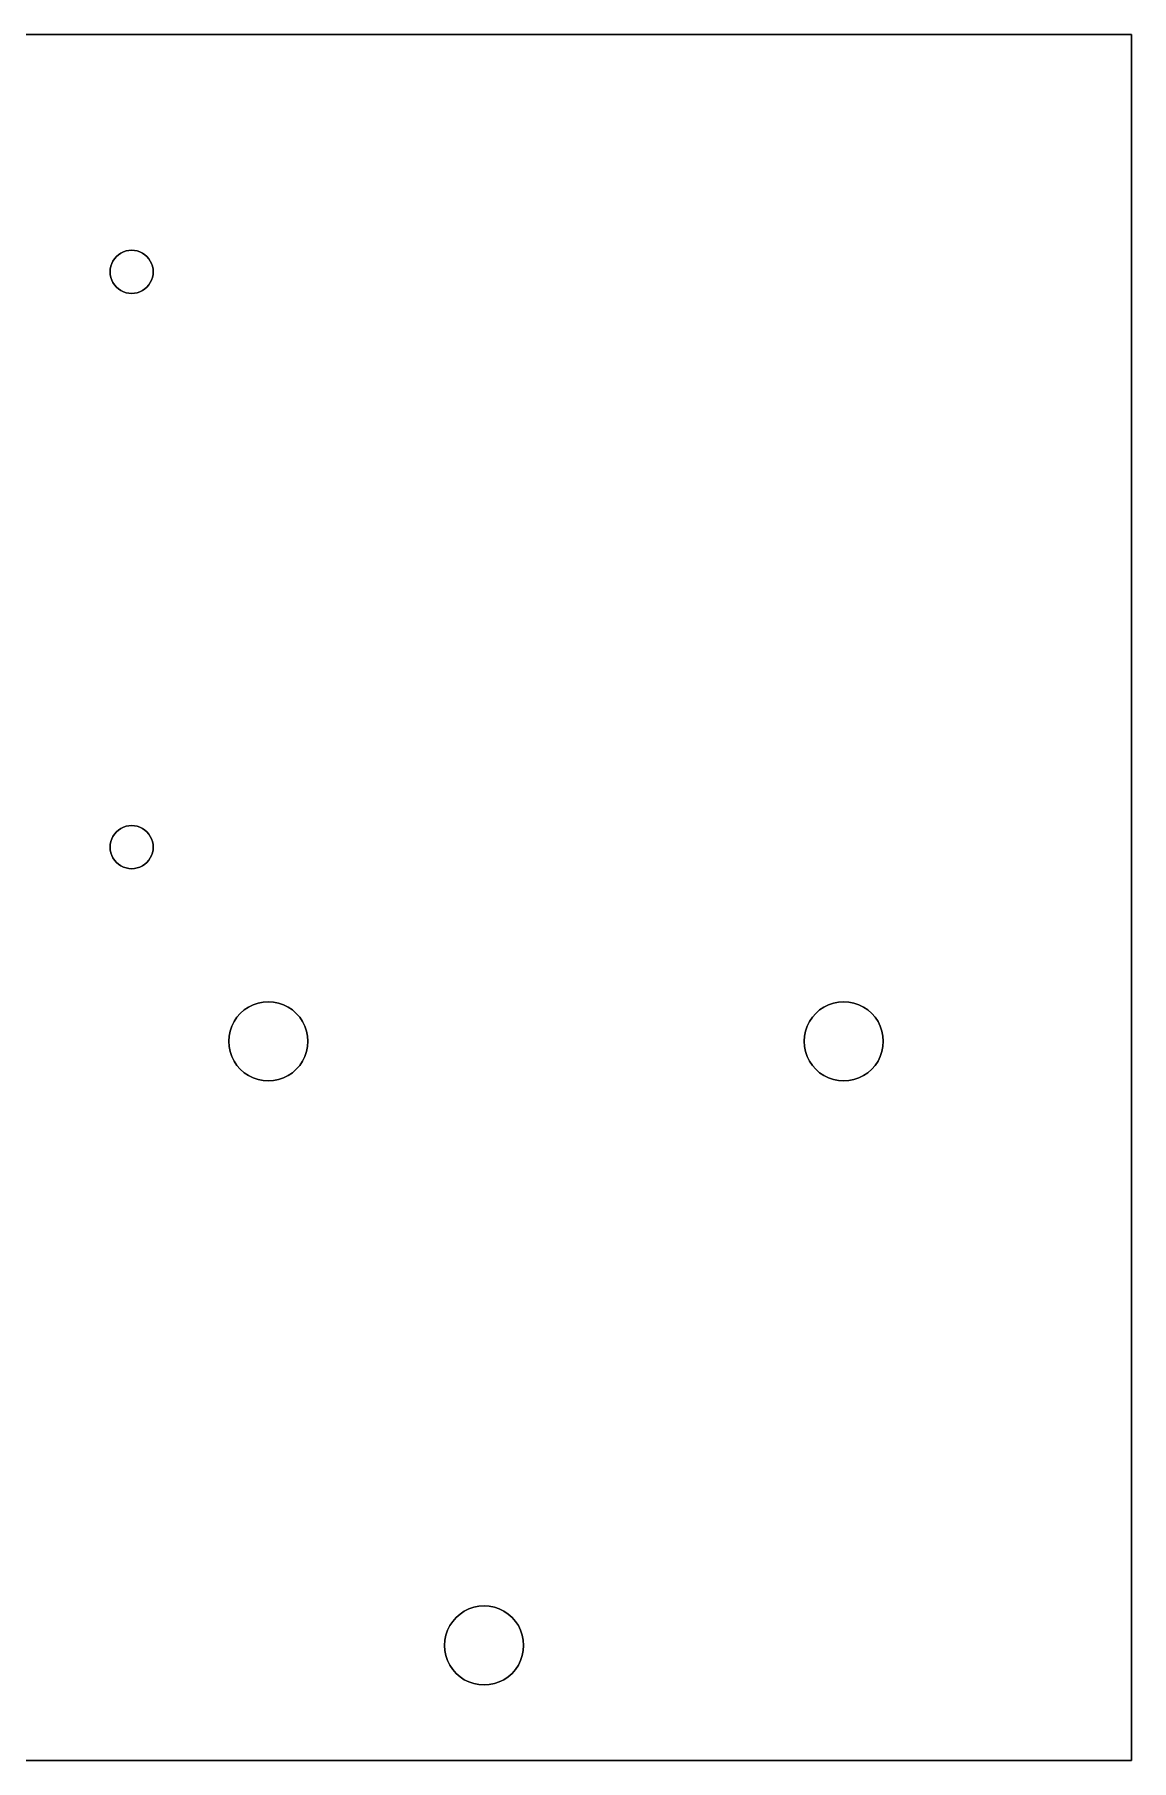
# Model space of a CAD drawing. Header units: millimetres. Extents: x 0 to 305, y 0 to 254.
# Drawn here: x 228.8 to 305, y 134 to 254 of the extents above; entities that cross this region are included whole.
import ezdxf

# ---------------------------------------------------------------- set-up
doc = ezdxf.new("R2010")
doc.units = ezdxf.units.MM
doc.layers.add('BASE_PLATE', color=7, linetype='CONTINUOUS')

msp = doc.modelspace()

# ---------------------------------------------------------------- linework, layer by layer
at = {"layer": 'BASE_PLATE'}
for points in [[(305, 254), (15, 254), (15, 254, 6)], [(305, 254), (15, 254, 6), (305, 254, 6)], [(305, 134), (305, 254), (305, 254, 6)], [(305, 134), (305, 254, 6), (305, 134, 6)], [(234.75, 238.799), (234.926, 238.8858), (234.926, 238.8858, 6)], [(234.75, 238.799), (234.926, 238.8858, 6), (234.75, 238.799, 6)], [(234.926, 238.8858), (235.1118, 238.9489), (235.1118, 238.9489, 6)], [(234.926, 238.8858), (235.1118, 238.9489, 6), (234.926, 238.8858, 6)], [(235.1118, 238.9489), (235.3042, 238.9872), (235.3042, 238.9872, 6)], [(235.1118, 238.9489), (235.3042, 238.9872, 6), (235.1118, 238.9489, 6)], [(235.3042, 238.9872), (235.5, 239), (235.5, 239, 6)], [(235.3042, 238.9872), (235.5, 239, 6), (235.3042, 238.9872, 6)], [(235.5, 239), (235.6958, 238.9872), (235.6958, 238.9872, 6)], [(235.5, 239), (235.6958, 238.9872, 6), (235.5, 239, 6)], [(235.6958, 238.9872), (235.8882, 238.9489), (235.8882, 238.9489, 6)], [(235.6958, 238.9872), (235.8882, 238.9489, 6), (235.6958, 238.9872, 6)], [(235.8882, 238.9489), (236.074, 238.8858), (236.074, 238.8858, 6)], [(235.8882, 238.9489), (236.074, 238.8858, 6), (235.8882, 238.9489, 6)], [(236.074, 238.8858), (236.25, 238.799), (236.25, 238.799, 6)], [(236.074, 238.8858), (236.25, 238.799, 6), (236.074, 238.8858, 6)], [(234, 237.5), (234.0128, 237.6958), (234.0128, 237.6958, 6)], [(234, 237.5), (234.0128, 237.6958, 6), (234, 237.5, 6)], [(234.0128, 237.6958), (234.0511, 237.8882), (234.0511, 237.8882, 6)], [(234.0128, 237.6958), (234.0511, 237.8882, 6), (234.0128, 237.6958, 6)], [(234.0511, 237.8882), (234.1142, 238.074), (234.1142, 238.074, 6)], [(234.0511, 237.8882), (234.1142, 238.074, 6), (234.0511, 237.8882, 6)], [(234.1142, 238.074), (234.201, 238.25), (234.201, 238.25, 6)], [(234.1142, 238.074), (234.201, 238.25, 6), (234.1142, 238.074, 6)], [(234.201, 238.25), (234.31, 238.4131), (234.31, 238.4131, 6)], [(234.201, 238.25), (234.31, 238.4131, 6), (234.201, 238.25, 6)], [(234.31, 238.4131), (234.4393, 238.5607), (234.4393, 238.5607, 6)], [(234.31, 238.4131), (234.4393, 238.5607, 6), (234.31, 238.4131, 6)], [(234.4393, 238.5607), (234.5869, 238.69), (234.5869, 238.69, 6)], [(234.4393, 238.5607), (234.5869, 238.69, 6), (234.4393, 238.5607, 6)], [(234.5869, 238.69), (234.75, 238.799), (234.75, 238.799, 6)], [(234.5869, 238.69), (234.75, 238.799, 6), (234.5869, 238.69, 6)], [(236.25, 238.799), (236.4131, 238.69), (236.4131, 238.69, 6)], [(236.25, 238.799), (236.4131, 238.69, 6), (236.25, 238.799, 6)], [(236.4131, 238.69), (236.5607, 238.5607), (236.5607, 238.5607, 6)], [(236.4131, 238.69), (236.5607, 238.5607, 6), (236.4131, 238.69, 6)], [(236.5607, 238.5607), (236.69, 238.4131), (236.69, 238.4131, 6)], [(236.5607, 238.5607), (236.69, 238.4131, 6), (236.5607, 238.5607, 6)], [(236.69, 238.4131), (236.799, 238.25), (236.799, 238.25, 6)], [(236.69, 238.4131), (236.799, 238.25, 6), (236.69, 238.4131, 6)], [(236.799, 238.25), (236.8858, 238.074), (236.8858, 238.074, 6)], [(236.799, 238.25), (236.8858, 238.074, 6), (236.799, 238.25, 6)], [(236.8858, 238.074), (236.9489, 237.8882), (236.9489, 237.8882, 6)], [(236.8858, 238.074), (236.9489, 237.8882, 6), (236.8858, 238.074, 6)], [(236.9489, 237.8882), (236.9872, 237.6958), (236.9872, 237.6958, 6)], [(236.9489, 237.8882), (236.9872, 237.6958, 6), (236.9489, 237.8882, 6)], [(236.9872, 237.6958), (237, 237.5), (237, 237.5, 6)], [(236.9872, 237.6958), (237, 237.5, 6), (236.9872, 237.6958, 6)], [(234.0128, 237.3042), (234, 237.5), (234, 237.5, 6)], [(234.0128, 237.3042), (234, 237.5, 6), (234.0128, 237.3042, 6)], [(234.0511, 237.1118), (234.0128, 237.3042), (234.0128, 237.3042, 6)], [(234.0511, 237.1118), (234.0128, 237.3042, 6), (234.0511, 237.1118, 6)], [(234.1142, 236.926), (234.0511, 237.1118), (234.0511, 237.1118, 6)], [(234.1142, 236.926), (234.0511, 237.1118, 6), (234.1142, 236.926, 6)], [(234.201, 236.75), (234.1142, 236.926), (234.1142, 236.926, 6)], [(234.201, 236.75), (234.1142, 236.926, 6), (234.201, 236.75, 6)], [(234.31, 236.5869), (234.201, 236.75), (234.201, 236.75, 6)], [(234.31, 236.5869), (234.201, 236.75, 6), (234.31, 236.5869, 6)], [(234.4393, 236.4393), (234.31, 236.5869), (234.31, 236.5869, 6)], [(234.4393, 236.4393), (234.31, 236.5869, 6), (234.4393, 236.4393, 6)], [(234.5869, 236.31), (234.4393, 236.4393), (234.4393, 236.4393, 6)], [(234.5869, 236.31), (234.4393, 236.4393, 6), (234.5869, 236.31, 6)], [(236.5607, 236.4393), (236.4131, 236.31), (236.4131, 236.31, 6)], [(236.5607, 236.4393), (236.4131, 236.31, 6), (236.5607, 236.4393, 6)], [(236.69, 236.5869), (236.5607, 236.4393), (236.5607, 236.4393, 6)], [(236.69, 236.5869), (236.5607, 236.4393, 6), (236.69, 236.5869, 6)], [(236.799, 236.75), (236.69, 236.5869), (236.69, 236.5869, 6)], [(236.799, 236.75), (236.69, 236.5869, 6), (236.799, 236.75, 6)], [(236.8858, 236.926), (236.799, 236.75), (236.799, 236.75, 6)], [(236.8858, 236.926), (236.799, 236.75, 6), (236.8858, 236.926, 6)], [(236.9489, 237.1118), (236.8858, 236.926), (236.8858, 236.926, 6)], [(236.9489, 237.1118), (236.8858, 236.926, 6), (236.9489, 237.1118, 6)], [(236.9872, 237.3042), (236.9489, 237.1118), (236.9489, 237.1118, 6)], [(236.9872, 237.3042), (236.9489, 237.1118, 6), (236.9872, 237.3042, 6)], [(237, 237.5), (236.9872, 237.3042), (236.9872, 237.3042, 6)], [(237, 237.5), (236.9872, 237.3042, 6), (237, 237.5, 6)], [(234.75, 236.201), (234.5869, 236.31), (234.5869, 236.31, 6)], [(234.75, 236.201), (234.5869, 236.31, 6), (234.75, 236.201, 6)], [(234.926, 236.1142), (234.75, 236.201), (234.75, 236.201, 6)], [(234.926, 236.1142), (234.75, 236.201, 6), (234.926, 236.1142, 6)], [(235.1118, 236.0511), (234.926, 236.1142), (234.926, 236.1142, 6)], [(235.1118, 236.0511), (234.926, 236.1142, 6), (235.1118, 236.0511, 6)], [(235.3042, 236.0128), (235.1118, 236.0511), (235.1118, 236.0511, 6)], [(235.3042, 236.0128), (235.1118, 236.0511, 6), (235.3042, 236.0128, 6)], [(235.5, 236), (235.3042, 236.0128), (235.3042, 236.0128, 6)], [(235.5, 236), (235.3042, 236.0128, 6), (235.5, 236, 6)], [(235.6958, 236.0128), (235.5, 236), (235.5, 236, 6)], [(235.6958, 236.0128), (235.5, 236, 6), (235.6958, 236.0128, 6)], [(235.8882, 236.0511), (235.6958, 236.0128), (235.6958, 236.0128, 6)], [(235.8882, 236.0511), (235.6958, 236.0128, 6), (235.8882, 236.0511, 6)], [(236.074, 236.1142), (235.8882, 236.0511), (235.8882, 236.0511, 6)], [(236.074, 236.1142), (235.8882, 236.0511, 6), (236.074, 236.1142, 6)], [(236.25, 236.201), (236.074, 236.1142), (236.074, 236.1142, 6)], [(236.25, 236.201), (236.074, 236.1142, 6), (236.25, 236.201, 6)], [(236.4131, 236.31), (236.25, 236.201), (236.25, 236.201, 6)], [(236.4131, 236.31), (236.25, 236.201, 6), (236.4131, 236.31, 6)], [(234.0511, 197.8882), (234.1142, 198.074), (234.1142, 198.074, 6)], [(234.0511, 197.8882), (234.1142, 198.074, 6), (234.0511, 197.8882, 6)], [(234.1142, 198.074), (234.201, 198.25), (234.201, 198.25, 6)], [(234.1142, 198.074), (234.201, 198.25, 6), (234.1142, 198.074, 6)], [(234.201, 198.25), (234.31, 198.4131), (234.31, 198.4131, 6)], [(234.201, 198.25), (234.31, 198.4131, 6), (234.201, 198.25, 6)], [(234.31, 198.4131), (234.4393, 198.5607), (234.4393, 198.5607, 6)], [(234.31, 198.4131), (234.4393, 198.5607, 6), (234.31, 198.4131, 6)], [(234.4393, 198.5607), (234.5869, 198.69), (234.5869, 198.69, 6)], [(234.4393, 198.5607), (234.5869, 198.69, 6), (234.4393, 198.5607, 6)], [(234.5869, 198.69), (234.75, 198.799), (234.75, 198.799, 6)], [(234.5869, 198.69), (234.75, 198.799, 6), (234.5869, 198.69, 6)], [(234.75, 198.799), (234.926, 198.8858), (234.926, 198.8858, 6)], [(234.75, 198.799), (234.926, 198.8858, 6), (234.75, 198.799, 6)], [(234.926, 198.8858), (235.1118, 198.9489), (235.1118, 198.9489, 6)], [(234.926, 198.8858), (235.1118, 198.9489, 6), (234.926, 198.8858, 6)], [(235.1118, 198.9489), (235.3042, 198.9872), (235.3042, 198.9872, 6)], [(235.1118, 198.9489), (235.3042, 198.9872, 6), (235.1118, 198.9489, 6)], [(235.3042, 198.9872), (235.5, 199), (235.5, 199, 6)], [(235.3042, 198.9872), (235.5, 199, 6), (235.3042, 198.9872, 6)], [(235.5, 199), (235.6958, 198.9872), (235.6958, 198.9872, 6)], [(235.5, 199), (235.6958, 198.9872, 6), (235.5, 199, 6)], [(235.6958, 198.9872), (235.8882, 198.9489), (235.8882, 198.9489, 6)], [(235.6958, 198.9872), (235.8882, 198.9489, 6), (235.6958, 198.9872, 6)], [(235.8882, 198.9489), (236.074, 198.8858), (236.074, 198.8858, 6)], [(235.8882, 198.9489), (236.074, 198.8858, 6), (235.8882, 198.9489, 6)], [(236.074, 198.8858), (236.25, 198.799), (236.25, 198.799, 6)], [(236.074, 198.8858), (236.25, 198.799, 6), (236.074, 198.8858, 6)], [(236.25, 198.799), (236.4131, 198.69), (236.4131, 198.69, 6)], [(236.25, 198.799), (236.4131, 198.69, 6), (236.25, 198.799, 6)], [(236.4131, 198.69), (236.5607, 198.5607), (236.5607, 198.5607, 6)], [(236.4131, 198.69), (236.5607, 198.5607, 6), (236.4131, 198.69, 6)], [(236.5607, 198.5607), (236.69, 198.4131), (236.69, 198.4131, 6)], [(236.5607, 198.5607), (236.69, 198.4131, 6), (236.5607, 198.5607, 6)], [(236.69, 198.4131), (236.799, 198.25), (236.799, 198.25, 6)], [(236.69, 198.4131), (236.799, 198.25, 6), (236.69, 198.4131, 6)], [(236.799, 198.25), (236.8858, 198.074), (236.8858, 198.074, 6)], [(236.799, 198.25), (236.8858, 198.074, 6), (236.799, 198.25, 6)], [(236.8858, 198.074), (236.9489, 197.8882), (236.9489, 197.8882, 6)], [(236.8858, 198.074), (236.9489, 197.8882, 6), (236.8858, 198.074, 6)], [(234, 197.5), (234.0128, 197.6958), (234.0128, 197.6958, 6)], [(234, 197.5), (234.0128, 197.6958, 6), (234, 197.5, 6)], [(234.0128, 197.3042), (234, 197.5), (234, 197.5, 6)], [(234.0128, 197.3042), (234, 197.5, 6), (234.0128, 197.3042, 6)], [(234.0128, 197.6958), (234.0511, 197.8882), (234.0511, 197.8882, 6)], [(234.0128, 197.6958), (234.0511, 197.8882, 6), (234.0128, 197.6958, 6)], [(234.0511, 197.1118), (234.0128, 197.3042), (234.0128, 197.3042, 6)], [(234.0511, 197.1118), (234.0128, 197.3042, 6), (234.0511, 197.1118, 6)], [(234.1142, 196.926), (234.0511, 197.1118), (234.0511, 197.1118, 6)], [(234.1142, 196.926), (234.0511, 197.1118, 6), (234.1142, 196.926, 6)], [(234.201, 196.75), (234.1142, 196.926), (234.1142, 196.926, 6)], [(234.201, 196.75), (234.1142, 196.926, 6), (234.201, 196.75, 6)], [(236.8858, 196.926), (236.799, 196.75), (236.799, 196.75, 6)], [(236.8858, 196.926), (236.799, 196.75, 6), (236.8858, 196.926, 6)], [(236.9489, 197.1118), (236.8858, 196.926), (236.8858, 196.926, 6)], [(236.9489, 197.1118), (236.8858, 196.926, 6), (236.9489, 197.1118, 6)], [(236.9489, 197.8882), (236.9872, 197.6958), (236.9872, 197.6958, 6)], [(236.9489, 197.8882), (236.9872, 197.6958, 6), (236.9489, 197.8882, 6)], [(236.9872, 197.3042), (236.9489, 197.1118), (236.9489, 197.1118, 6)], [(236.9872, 197.3042), (236.9489, 197.1118, 6), (236.9872, 197.3042, 6)], [(236.9872, 197.6958), (237, 197.5), (237, 197.5, 6)], [(236.9872, 197.6958), (237, 197.5, 6), (236.9872, 197.6958, 6)], [(237, 197.5), (236.9872, 197.3042), (236.9872, 197.3042, 6)], [(237, 197.5), (236.9872, 197.3042, 6), (237, 197.5, 6)], [(234.31, 196.5869), (234.201, 196.75), (234.201, 196.75, 6)], [(234.31, 196.5869), (234.201, 196.75, 6), (234.31, 196.5869, 6)], [(234.4393, 196.4393), (234.31, 196.5869), (234.31, 196.5869, 6)], [(234.4393, 196.4393), (234.31, 196.5869, 6), (234.4393, 196.4393, 6)], [(234.5869, 196.31), (234.4393, 196.4393), (234.4393, 196.4393, 6)], [(234.5869, 196.31), (234.4393, 196.4393, 6), (234.5869, 196.31, 6)], [(234.75, 196.201), (234.5869, 196.31), (234.5869, 196.31, 6)], [(234.75, 196.201), (234.5869, 196.31, 6), (234.75, 196.201, 6)], [(234.926, 196.1142), (234.75, 196.201), (234.75, 196.201, 6)], [(234.926, 196.1142), (234.75, 196.201, 6), (234.926, 196.1142, 6)], [(235.1118, 196.0511), (234.926, 196.1142), (234.926, 196.1142, 6)], [(235.1118, 196.0511), (234.926, 196.1142, 6), (235.1118, 196.0511, 6)], [(235.3042, 196.0128), (235.1118, 196.0511), (235.1118, 196.0511, 6)], [(235.3042, 196.0128), (235.1118, 196.0511, 6), (235.3042, 196.0128, 6)], [(235.5, 196), (235.3042, 196.0128), (235.3042, 196.0128, 6)], [(235.5, 196), (235.3042, 196.0128, 6), (235.5, 196, 6)], [(235.6958, 196.0128), (235.5, 196), (235.5, 196, 6)], [(235.6958, 196.0128), (235.5, 196, 6), (235.6958, 196.0128, 6)], [(235.8882, 196.0511), (235.6958, 196.0128), (235.6958, 196.0128, 6)], [(235.8882, 196.0511), (235.6958, 196.0128, 6), (235.8882, 196.0511, 6)], [(236.074, 196.1142), (235.8882, 196.0511), (235.8882, 196.0511, 6)], [(236.074, 196.1142), (235.8882, 196.0511, 6), (236.074, 196.1142, 6)], [(236.25, 196.201), (236.074, 196.1142), (236.074, 196.1142, 6)], [(236.25, 196.201), (236.074, 196.1142, 6), (236.25, 196.201, 6)], [(236.4131, 196.31), (236.25, 196.201), (236.25, 196.201, 6)], [(236.4131, 196.31), (236.25, 196.201, 6), (236.4131, 196.31, 6)], [(236.5607, 196.4393), (236.4131, 196.31), (236.4131, 196.31, 6)], [(236.5607, 196.4393), (236.4131, 196.31, 6), (236.5607, 196.4393, 6)], [(236.69, 196.5869), (236.5607, 196.4393), (236.5607, 196.4393, 6)], [(236.69, 196.5869), (236.5607, 196.4393, 6), (236.69, 196.5869, 6)], [(236.799, 196.75), (236.69, 196.5869), (236.69, 196.5869, 6)], [(236.799, 196.75), (236.69, 196.5869, 6), (236.799, 196.75, 6)], [(243.0555, 185.9445), (243.3259, 186.1817), (243.3259, 186.1817, 6)], [(243.0555, 185.9445), (243.3259, 186.1817, 6), (243.0555, 185.9445, 6)], [(243.3259, 186.1817), (243.625, 186.3816), (243.625, 186.3816, 6)], [(243.3259, 186.1817), (243.625, 186.3816, 6), (243.3259, 186.1817, 6)], [(243.625, 186.3816), (243.9476, 186.5407), (243.9476, 186.5407, 6)], [(243.625, 186.3816), (243.9476, 186.5407, 6), (243.625, 186.3816, 6)], [(243.9476, 186.5407), (244.2883, 186.6563), (244.2883, 186.6563, 6)], [(243.9476, 186.5407), (244.2883, 186.6563, 6), (243.9476, 186.5407, 6)], [(244.2883, 186.6563), (244.6411, 186.7265), (244.6411, 186.7265, 6)], [(244.2883, 186.6563), (244.6411, 186.7265, 6), (244.2883, 186.6563, 6)], [(244.6411, 186.7265), (245, 186.75), (245, 186.75, 6)], [(244.6411, 186.7265), (245, 186.75, 6), (244.6411, 186.7265, 6)], [(245, 186.75), (245.3589, 186.7265), (245.3589, 186.7265, 6)], [(245, 186.75), (245.3589, 186.7265, 6), (245, 186.75, 6)], [(245.3589, 186.7265), (245.7117, 186.6563), (245.7117, 186.6563, 6)], [(245.3589, 186.7265), (245.7117, 186.6563, 6), (245.3589, 186.7265, 6)], [(245.7117, 186.6563), (246.0524, 186.5407), (246.0524, 186.5407, 6)], [(245.7117, 186.6563), (246.0524, 186.5407, 6), (245.7117, 186.6563, 6)], [(246.0524, 186.5407), (246.375, 186.3816), (246.375, 186.3816, 6)], [(246.0524, 186.5407), (246.375, 186.3816, 6), (246.0524, 186.5407, 6)], [(246.375, 186.3816), (246.6741, 186.1817), (246.6741, 186.1817, 6)], [(246.375, 186.3816), (246.6741, 186.1817, 6), (246.375, 186.3816, 6)], [(246.6741, 186.1817), (246.9445, 185.9445), (246.9445, 185.9445, 6)], [(246.6741, 186.1817), (246.9445, 185.9445, 6), (246.6741, 186.1817, 6)], [(283.0555, 185.9445), (283.3259, 186.1817), (283.3259, 186.1817, 6)], [(283.0555, 185.9445), (283.3259, 186.1817, 6), (283.0555, 185.9445, 6)], [(283.3259, 186.1817), (283.625, 186.3816), (283.625, 186.3816, 6)], [(283.3259, 186.1817), (283.625, 186.3816, 6), (283.3259, 186.1817, 6)], [(283.625, 186.3816), (283.9476, 186.5407), (283.9476, 186.5407, 6)], [(283.625, 186.3816), (283.9476, 186.5407, 6), (283.625, 186.3816, 6)], [(283.9476, 186.5407), (284.2882, 186.6563), (284.2882, 186.6563, 6)], [(283.9476, 186.5407), (284.2882, 186.6563, 6), (283.9476, 186.5407, 6)], [(284.2882, 186.6563), (284.6411, 186.7265), (284.6411, 186.7265, 6)], [(284.2882, 186.6563), (284.6411, 186.7265, 6), (284.2882, 186.6563, 6)], [(284.6411, 186.7265), (285, 186.75), (285, 186.75, 6)], [(284.6411, 186.7265), (285, 186.75, 6), (284.6411, 186.7265, 6)], [(285, 186.75), (285.3589, 186.7265), (285.3589, 186.7265, 6)], [(285, 186.75), (285.3589, 186.7265, 6), (285, 186.75, 6)], [(285.3589, 186.7265), (285.7118, 186.6563), (285.7118, 186.6563, 6)], [(285.3589, 186.7265), (285.7118, 186.6563, 6), (285.3589, 186.7265, 6)], [(285.7118, 186.6563), (286.0524, 186.5407), (286.0524, 186.5407, 6)], [(285.7118, 186.6563), (286.0524, 186.5407, 6), (285.7118, 186.6563, 6)], [(286.0524, 186.5407), (286.375, 186.3816), (286.375, 186.3816, 6)], [(286.0524, 186.5407), (286.375, 186.3816, 6), (286.0524, 186.5407, 6)], [(286.375, 186.3816), (286.6741, 186.1817), (286.6741, 186.1817, 6)], [(286.375, 186.3816), (286.6741, 186.1817, 6), (286.375, 186.3816, 6)], [(286.6741, 186.1817), (286.9445, 185.9445), (286.9445, 185.9445, 6)], [(286.6741, 186.1817), (286.9445, 185.9445, 6), (286.6741, 186.1817, 6)], [(242.3437, 184.7117), (242.4593, 185.0524), (242.4593, 185.0524, 6)], [(242.3437, 184.7117), (242.4593, 185.0524, 6), (242.3437, 184.7117, 6)], [(242.4593, 185.0524), (242.6184, 185.375), (242.6184, 185.375, 6)], [(242.4593, 185.0524), (242.6184, 185.375, 6), (242.4593, 185.0524, 6)], [(242.6184, 185.375), (242.8183, 185.6741), (242.8183, 185.6741, 6)], [(242.6184, 185.375), (242.8183, 185.6741, 6), (242.6184, 185.375, 6)], [(242.8183, 185.6741), (243.0555, 185.9445), (243.0555, 185.9445, 6)], [(242.8183, 185.6741), (243.0555, 185.9445, 6), (242.8183, 185.6741, 6)], [(246.9445, 185.9445), (247.1817, 185.6741), (247.1817, 185.6741, 6)], [(246.9445, 185.9445), (247.1817, 185.6741, 6), (246.9445, 185.9445, 6)], [(247.1817, 185.6741), (247.3816, 185.375), (247.3816, 185.375, 6)], [(247.1817, 185.6741), (247.3816, 185.375, 6), (247.1817, 185.6741, 6)], [(247.3816, 185.375), (247.5407, 185.0524), (247.5407, 185.0524, 6)], [(247.3816, 185.375), (247.5407, 185.0524, 6), (247.3816, 185.375, 6)], [(247.5407, 185.0524), (247.6563, 184.7117), (247.6563, 184.7117, 6)], [(247.5407, 185.0524), (247.6563, 184.7117, 6), (247.5407, 185.0524, 6)], [(282.3437, 184.7117), (282.4593, 185.0524), (282.4593, 185.0524, 6)], [(282.3437, 184.7117), (282.4593, 185.0524, 6), (282.3437, 184.7117, 6)], [(282.4593, 185.0524), (282.6184, 185.375), (282.6184, 185.375, 6)], [(282.4593, 185.0524), (282.6184, 185.375, 6), (282.4593, 185.0524, 6)], [(282.6184, 185.375), (282.8183, 185.6741), (282.8183, 185.6741, 6)], [(282.6184, 185.375), (282.8183, 185.6741, 6), (282.6184, 185.375, 6)], [(282.8183, 185.6741), (283.0555, 185.9445), (283.0555, 185.9445, 6)], [(282.8183, 185.6741), (283.0555, 185.9445, 6), (282.8183, 185.6741, 6)], [(286.9445, 185.9445), (287.1817, 185.6741), (287.1817, 185.6741, 6)], [(286.9445, 185.9445), (287.1817, 185.6741, 6), (286.9445, 185.9445, 6)], [(287.1817, 185.6741), (287.3816, 185.375), (287.3816, 185.375, 6)], [(287.1817, 185.6741), (287.3816, 185.375, 6), (287.1817, 185.6741, 6)], [(287.3816, 185.375), (287.5407, 185.0524), (287.5407, 185.0524, 6)], [(287.3816, 185.375), (287.5407, 185.0524, 6), (287.3816, 185.375, 6)], [(287.5407, 185.0524), (287.6563, 184.7117), (287.6563, 184.7117, 6)], [(287.5407, 185.0524), (287.6563, 184.7117, 6), (287.5407, 185.0524, 6)], [(242.25, 184), (242.2735, 184.3589), (242.2735, 184.3589, 6)], [(242.25, 184), (242.2735, 184.3589, 6), (242.25, 184, 6)], [(242.2735, 183.6411), (242.25, 184), (242.25, 184, 6)], [(242.2735, 183.6411), (242.25, 184, 6), (242.2735, 183.6411, 6)], [(242.2735, 184.3589), (242.3437, 184.7117), (242.3437, 184.7117, 6)], [(242.2735, 184.3589), (242.3437, 184.7117, 6), (242.2735, 184.3589, 6)], [(242.3437, 183.2883), (242.2735, 183.6411), (242.2735, 183.6411, 6)], [(242.3437, 183.2883), (242.2735, 183.6411, 6), (242.3437, 183.2883, 6)], [(247.6563, 184.7117), (247.7265, 184.3589), (247.7265, 184.3589, 6)], [(247.6563, 184.7117), (247.7265, 184.3589, 6), (247.6563, 184.7117, 6)], [(247.7265, 183.6411), (247.6563, 183.2883), (247.6563, 183.2883, 6)], [(247.7265, 183.6411), (247.6563, 183.2883, 6), (247.7265, 183.6411, 6)], [(247.7265, 184.3589), (247.75, 184), (247.75, 184, 6)], [(247.7265, 184.3589), (247.75, 184, 6), (247.7265, 184.3589, 6)], [(247.75, 184), (247.7265, 183.6411), (247.7265, 183.6411, 6)], [(247.75, 184), (247.7265, 183.6411, 6), (247.75, 184, 6)], [(282.25, 184), (282.2735, 184.3589), (282.2735, 184.3589, 6)], [(282.25, 184), (282.2735, 184.3589, 6), (282.25, 184, 6)], [(282.2735, 183.6411), (282.25, 184), (282.25, 184, 6)], [(282.2735, 183.6411), (282.25, 184, 6), (282.2735, 183.6411, 6)], [(282.2735, 184.3589), (282.3437, 184.7117), (282.3437, 184.7117, 6)], [(282.2735, 184.3589), (282.3437, 184.7117, 6), (282.2735, 184.3589, 6)], [(282.3437, 183.2883), (282.2735, 183.6411), (282.2735, 183.6411, 6)], [(282.3437, 183.2883), (282.2735, 183.6411, 6), (282.3437, 183.2883, 6)], [(287.6563, 184.7117), (287.7265, 184.3589), (287.7265, 184.3589, 6)], [(287.6563, 184.7117), (287.7265, 184.3589, 6), (287.6563, 184.7117, 6)], [(287.7265, 183.6411), (287.6563, 183.2883), (287.6563, 183.2883, 6)], [(287.7265, 183.6411), (287.6563, 183.2883, 6), (287.7265, 183.6411, 6)], [(287.7265, 184.3589), (287.75, 184), (287.75, 184, 6)], [(287.7265, 184.3589), (287.75, 184, 6), (287.7265, 184.3589, 6)], [(287.75, 184), (287.7265, 183.6411), (287.7265, 183.6411, 6)], [(287.75, 184), (287.7265, 183.6411, 6), (287.75, 184, 6)], [(242.4593, 182.9476), (242.3437, 183.2883), (242.3437, 183.2883, 6)], [(242.4593, 182.9476), (242.3437, 183.2883, 6), (242.4593, 182.9476, 6)], [(242.6184, 182.625), (242.4593, 182.9476), (242.4593, 182.9476, 6)], [(242.6184, 182.625), (242.4593, 182.9476, 6), (242.6184, 182.625, 6)], [(242.8183, 182.3259), (242.6184, 182.625), (242.6184, 182.625, 6)], [(242.8183, 182.3259), (242.6184, 182.625, 6), (242.8183, 182.3259, 6)], [(247.3816, 182.625), (247.1817, 182.3259), (247.1817, 182.3259, 6)], [(247.3816, 182.625), (247.1817, 182.3259, 6), (247.3816, 182.625, 6)], [(247.5407, 182.9476), (247.3816, 182.625), (247.3816, 182.625, 6)], [(247.5407, 182.9476), (247.3816, 182.625, 6), (247.5407, 182.9476, 6)], [(247.6563, 183.2883), (247.5407, 182.9476), (247.5407, 182.9476, 6)], [(247.6563, 183.2883), (247.5407, 182.9476, 6), (247.6563, 183.2883, 6)], [(282.4593, 182.9476), (282.3437, 183.2883), (282.3437, 183.2883, 6)], [(282.4593, 182.9476), (282.3437, 183.2883, 6), (282.4593, 182.9476, 6)], [(282.6184, 182.625), (282.4593, 182.9476), (282.4593, 182.9476, 6)], [(282.6184, 182.625), (282.4593, 182.9476, 6), (282.6184, 182.625, 6)], [(282.8183, 182.3259), (282.6184, 182.625), (282.6184, 182.625, 6)], [(282.8183, 182.3259), (282.6184, 182.625, 6), (282.8183, 182.3259, 6)], [(287.3816, 182.625), (287.1817, 182.3259), (287.1817, 182.3259, 6)], [(287.3816, 182.625), (287.1817, 182.3259, 6), (287.3816, 182.625, 6)], [(287.5407, 182.9476), (287.3816, 182.625), (287.3816, 182.625, 6)], [(287.5407, 182.9476), (287.3816, 182.625, 6), (287.5407, 182.9476, 6)], [(287.6563, 183.2883), (287.5407, 182.9476), (287.5407, 182.9476, 6)], [(287.6563, 183.2883), (287.5407, 182.9476, 6), (287.6563, 183.2883, 6)], [(243.0555, 182.0555), (242.8183, 182.3259), (242.8183, 182.3259, 6)], [(243.0555, 182.0555), (242.8183, 182.3259, 6), (243.0555, 182.0555, 6)], [(243.3259, 181.8183), (243.0555, 182.0555), (243.0555, 182.0555, 6)], [(243.3259, 181.8183), (243.0555, 182.0555, 6), (243.3259, 181.8183, 6)], [(243.625, 181.6184), (243.3259, 181.8183), (243.3259, 181.8183, 6)], [(243.625, 181.6184), (243.3259, 181.8183, 6), (243.625, 181.6184, 6)], [(243.9476, 181.4593), (243.625, 181.6184), (243.625, 181.6184, 6)], [(243.9476, 181.4593), (243.625, 181.6184, 6), (243.9476, 181.4593, 6)], [(244.2883, 181.3437), (243.9476, 181.4593), (243.9476, 181.4593, 6)], [(244.2883, 181.3437), (243.9476, 181.4593, 6), (244.2883, 181.3437, 6)], [(244.6411, 181.2735), (244.2883, 181.3437), (244.2883, 181.3437, 6)], [(244.6411, 181.2735), (244.2883, 181.3437, 6), (244.6411, 181.2735, 6)], [(245, 181.25), (244.6411, 181.2735), (244.6411, 181.2735, 6)], [(245, 181.25), (244.6411, 181.2735, 6), (245, 181.25, 6)], [(245.3589, 181.2735), (245, 181.25), (245, 181.25, 6)], [(245.3589, 181.2735), (245, 181.25, 6), (245.3589, 181.2735, 6)], [(245.7117, 181.3437), (245.3589, 181.2735), (245.3589, 181.2735, 6)], [(245.7117, 181.3437), (245.3589, 181.2735, 6), (245.7117, 181.3437, 6)], [(246.0524, 181.4593), (245.7117, 181.3437), (245.7117, 181.3437, 6)], [(246.0524, 181.4593), (245.7117, 181.3437, 6), (246.0524, 181.4593, 6)], [(246.375, 181.6184), (246.0524, 181.4593), (246.0524, 181.4593, 6)], [(246.375, 181.6184), (246.0524, 181.4593, 6), (246.375, 181.6184, 6)], [(246.6741, 181.8183), (246.375, 181.6184), (246.375, 181.6184, 6)], [(246.6741, 181.8183), (246.375, 181.6184, 6), (246.6741, 181.8183, 6)], [(246.9445, 182.0555), (246.6741, 181.8183), (246.6741, 181.8183, 6)], [(246.9445, 182.0555), (246.6741, 181.8183, 6), (246.9445, 182.0555, 6)], [(247.1817, 182.3259), (246.9445, 182.0555), (246.9445, 182.0555, 6)], [(247.1817, 182.3259), (246.9445, 182.0555, 6), (247.1817, 182.3259, 6)], [(283.0555, 182.0555), (282.8183, 182.3259), (282.8183, 182.3259, 6)], [(283.0555, 182.0555), (282.8183, 182.3259, 6), (283.0555, 182.0555, 6)], [(283.3259, 181.8183), (283.0555, 182.0555), (283.0555, 182.0555, 6)], [(283.3259, 181.8183), (283.0555, 182.0555, 6), (283.3259, 181.8183, 6)], [(283.625, 181.6184), (283.3259, 181.8183), (283.3259, 181.8183, 6)], [(283.625, 181.6184), (283.3259, 181.8183, 6), (283.625, 181.6184, 6)], [(283.9476, 181.4593), (283.625, 181.6184), (283.625, 181.6184, 6)], [(283.9476, 181.4593), (283.625, 181.6184, 6), (283.9476, 181.4593, 6)], [(284.2882, 181.3437), (283.9476, 181.4593), (283.9476, 181.4593, 6)], [(284.2882, 181.3437), (283.9476, 181.4593, 6), (284.2882, 181.3437, 6)], [(284.6411, 181.2735), (284.2882, 181.3437), (284.2882, 181.3437, 6)], [(284.6411, 181.2735), (284.2882, 181.3437, 6), (284.6411, 181.2735, 6)], [(285, 181.25), (284.6411, 181.2735), (284.6411, 181.2735, 6)], [(285, 181.25), (284.6411, 181.2735, 6), (285, 181.25, 6)], [(285.3589, 181.2735), (285, 181.25), (285, 181.25, 6)], [(285.3589, 181.2735), (285, 181.25, 6), (285.3589, 181.2735, 6)], [(285.7118, 181.3437), (285.3589, 181.2735), (285.3589, 181.2735, 6)], [(285.7118, 181.3437), (285.3589, 181.2735, 6), (285.7118, 181.3437, 6)], [(286.0524, 181.4593), (285.7118, 181.3437), (285.7118, 181.3437, 6)], [(286.0524, 181.4593), (285.7118, 181.3437, 6), (286.0524, 181.4593, 6)], [(286.375, 181.6184), (286.0524, 181.4593), (286.0524, 181.4593, 6)], [(286.375, 181.6184), (286.0524, 181.4593, 6), (286.375, 181.6184, 6)], [(286.6741, 181.8183), (286.375, 181.6184), (286.375, 181.6184, 6)], [(286.6741, 181.8183), (286.375, 181.6184, 6), (286.6741, 181.8183, 6)], [(286.9445, 182.0555), (286.6741, 181.8183), (286.6741, 181.8183, 6)], [(286.9445, 182.0555), (286.6741, 181.8183, 6), (286.9445, 182.0555, 6)], [(287.1817, 182.3259), (286.9445, 182.0555), (286.9445, 182.0555, 6)], [(287.1817, 182.3259), (286.9445, 182.0555, 6), (287.1817, 182.3259, 6)], [(258.0555, 143.9445), (258.3259, 144.1817), (258.3259, 144.1817, 6)], [(258.0555, 143.9445), (258.3259, 144.1817, 6), (258.0555, 143.9445, 6)], [(258.3259, 144.1817), (258.625, 144.3816), (258.625, 144.3816, 6)], [(258.3259, 144.1817), (258.625, 144.3816, 6), (258.3259, 144.1817, 6)], [(258.625, 144.3816), (258.9476, 144.5407), (258.9476, 144.5407, 6)], [(258.625, 144.3816), (258.9476, 144.5407, 6), (258.625, 144.3816, 6)], [(258.9476, 144.5407), (259.2882, 144.6563), (259.2882, 144.6563, 6)], [(258.9476, 144.5407), (259.2882, 144.6563, 6), (258.9476, 144.5407, 6)], [(259.2882, 144.6563), (259.6411, 144.7265), (259.6411, 144.7265, 6)], [(259.2882, 144.6563), (259.6411, 144.7265, 6), (259.2882, 144.6563, 6)], [(259.6411, 144.7265), (260, 144.75), (260, 144.75, 6)], [(259.6411, 144.7265), (260, 144.75, 6), (259.6411, 144.7265, 6)], [(260, 144.75), (260.3589, 144.7265), (260.3589, 144.7265, 6)], [(260, 144.75), (260.3589, 144.7265, 6), (260, 144.75, 6)], [(260.3589, 144.7265), (260.7118, 144.6563), (260.7118, 144.6563, 6)], [(260.3589, 144.7265), (260.7118, 144.6563, 6), (260.3589, 144.7265, 6)], [(260.7118, 144.6563), (261.0524, 144.5407), (261.0524, 144.5407, 6)], [(260.7118, 144.6563), (261.0524, 144.5407, 6), (260.7118, 144.6563, 6)], [(261.0524, 144.5407), (261.375, 144.3816), (261.375, 144.3816, 6)], [(261.0524, 144.5407), (261.375, 144.3816, 6), (261.0524, 144.5407, 6)], [(261.375, 144.3816), (261.6741, 144.1817), (261.6741, 144.1817, 6)], [(261.375, 144.3816), (261.6741, 144.1817, 6), (261.375, 144.3816, 6)], [(261.6741, 144.1817), (261.9445, 143.9445), (261.9445, 143.9445, 6)], [(261.6741, 144.1817), (261.9445, 143.9445, 6), (261.6741, 144.1817, 6)], [(257.3437, 142.7117), (257.4593, 143.0524), (257.4593, 143.0524, 6)], [(257.3437, 142.7117), (257.4593, 143.0524, 6), (257.3437, 142.7117, 6)], [(257.4593, 143.0524), (257.6184, 143.375), (257.6184, 143.375, 6)], [(257.4593, 143.0524), (257.6184, 143.375, 6), (257.4593, 143.0524, 6)], [(257.6184, 143.375), (257.8183, 143.6741), (257.8183, 143.6741, 6)], [(257.6184, 143.375), (257.8183, 143.6741, 6), (257.6184, 143.375, 6)], [(257.8183, 143.6741), (258.0555, 143.9445), (258.0555, 143.9445, 6)], [(257.8183, 143.6741), (258.0555, 143.9445, 6), (257.8183, 143.6741, 6)], [(261.9445, 143.9445), (262.1817, 143.6741), (262.1817, 143.6741, 6)], [(261.9445, 143.9445), (262.1817, 143.6741, 6), (261.9445, 143.9445, 6)], [(262.1817, 143.6741), (262.3816, 143.375), (262.3816, 143.375, 6)], [(262.1817, 143.6741), (262.3816, 143.375, 6), (262.1817, 143.6741, 6)], [(262.3816, 143.375), (262.5407, 143.0524), (262.5407, 143.0524, 6)], [(262.3816, 143.375), (262.5407, 143.0524, 6), (262.3816, 143.375, 6)], [(262.5407, 143.0524), (262.6563, 142.7117), (262.6563, 142.7117, 6)], [(262.5407, 143.0524), (262.6563, 142.7117, 6), (262.5407, 143.0524, 6)], [(257.25, 142), (257.2735, 142.3589), (257.2735, 142.3589, 6)], [(257.25, 142), (257.2735, 142.3589, 6), (257.25, 142, 6)], [(257.2735, 141.6411), (257.25, 142), (257.25, 142, 6)], [(257.2735, 141.6411), (257.25, 142, 6), (257.2735, 141.6411, 6)], [(257.2735, 142.3589), (257.3437, 142.7117), (257.3437, 142.7117, 6)], [(257.2735, 142.3589), (257.3437, 142.7117, 6), (257.2735, 142.3589, 6)], [(257.3437, 141.2883), (257.2735, 141.6411), (257.2735, 141.6411, 6)], [(257.3437, 141.2883), (257.2735, 141.6411, 6), (257.3437, 141.2883, 6)], [(262.6563, 142.7117), (262.7265, 142.3589), (262.7265, 142.3589, 6)], [(262.6563, 142.7117), (262.7265, 142.3589, 6), (262.6563, 142.7117, 6)], [(262.7265, 141.6411), (262.6563, 141.2883), (262.6563, 141.2883, 6)], [(262.7265, 141.6411), (262.6563, 141.2883, 6), (262.7265, 141.6411, 6)], [(262.7265, 142.3589), (262.75, 142), (262.75, 142, 6)], [(262.7265, 142.3589), (262.75, 142, 6), (262.7265, 142.3589, 6)], [(262.75, 142), (262.7265, 141.6411), (262.7265, 141.6411, 6)], [(262.75, 142), (262.7265, 141.6411, 6), (262.75, 142, 6)], [(257.4593, 140.9476), (257.3437, 141.2883), (257.3437, 141.2883, 6)], [(257.4593, 140.9476), (257.3437, 141.2883, 6), (257.4593, 140.9476, 6)], [(257.6184, 140.625), (257.4593, 140.9476), (257.4593, 140.9476, 6)], [(257.6184, 140.625), (257.4593, 140.9476, 6), (257.6184, 140.625, 6)], [(257.8183, 140.3259), (257.6184, 140.625), (257.6184, 140.625, 6)], [(257.8183, 140.3259), (257.6184, 140.625, 6), (257.8183, 140.3259, 6)], [(262.3816, 140.625), (262.1817, 140.3259), (262.1817, 140.3259, 6)], [(262.3816, 140.625), (262.1817, 140.3259, 6), (262.3816, 140.625, 6)], [(262.5407, 140.9476), (262.3816, 140.625), (262.3816, 140.625, 6)], [(262.5407, 140.9476), (262.3816, 140.625, 6), (262.5407, 140.9476, 6)], [(262.6563, 141.2883), (262.5407, 140.9476), (262.5407, 140.9476, 6)], [(262.6563, 141.2883), (262.5407, 140.9476, 6), (262.6563, 141.2883, 6)], [(258.0555, 140.0555), (257.8183, 140.3259), (257.8183, 140.3259, 6)], [(258.0555, 140.0555), (257.8183, 140.3259, 6), (258.0555, 140.0555, 6)], [(258.3259, 139.8183), (258.0555, 140.0555), (258.0555, 140.0555, 6)], [(258.3259, 139.8183), (258.0555, 140.0555, 6), (258.3259, 139.8183, 6)], [(258.625, 139.6184), (258.3259, 139.8183), (258.3259, 139.8183, 6)], [(258.625, 139.6184), (258.3259, 139.8183, 6), (258.625, 139.6184, 6)], [(258.9476, 139.4593), (258.625, 139.6184), (258.625, 139.6184, 6)], [(258.9476, 139.4593), (258.625, 139.6184, 6), (258.9476, 139.4593, 6)], [(259.2882, 139.3437), (258.9476, 139.4593), (258.9476, 139.4593, 6)], [(259.2882, 139.3437), (258.9476, 139.4593, 6), (259.2882, 139.3437, 6)], [(259.6411, 139.2735), (259.2882, 139.3437), (259.2882, 139.3437, 6)], [(259.6411, 139.2735), (259.2882, 139.3437, 6), (259.6411, 139.2735, 6)], [(260, 139.25), (259.6411, 139.2735), (259.6411, 139.2735, 6)], [(260, 139.25), (259.6411, 139.2735, 6), (260, 139.25, 6)], [(260.3589, 139.2735), (260, 139.25), (260, 139.25, 6)], [(260.3589, 139.2735), (260, 139.25, 6), (260.3589, 139.2735, 6)], [(260.7118, 139.3437), (260.3589, 139.2735), (260.3589, 139.2735, 6)], [(260.7118, 139.3437), (260.3589, 139.2735, 6), (260.7118, 139.3437, 6)], [(261.0524, 139.4593), (260.7118, 139.3437), (260.7118, 139.3437, 6)], [(261.0524, 139.4593), (260.7118, 139.3437, 6), (261.0524, 139.4593, 6)], [(261.375, 139.6184), (261.0524, 139.4593), (261.0524, 139.4593, 6)], [(261.375, 139.6184), (261.0524, 139.4593, 6), (261.375, 139.6184, 6)], [(261.6741, 139.8183), (261.375, 139.6184), (261.375, 139.6184, 6)], [(261.6741, 139.8183), (261.375, 139.6184, 6), (261.6741, 139.8183, 6)], [(261.9445, 140.0555), (261.6741, 139.8183), (261.6741, 139.8183, 6)], [(261.9445, 140.0555), (261.6741, 139.8183, 6), (261.9445, 140.0555, 6)], [(262.1817, 140.3259), (261.9445, 140.0555), (261.9445, 140.0555, 6)], [(262.1817, 140.3259), (261.9445, 140.0555, 6), (262.1817, 140.3259, 6)], [(185, 134), (305, 134), (305, 134, 6)], [(185, 134), (305, 134, 6), (185, 134, 6)]]:
    msp.add_3dface(points, dxfattribs=at)

doc.saveas('drawing.dxf')
